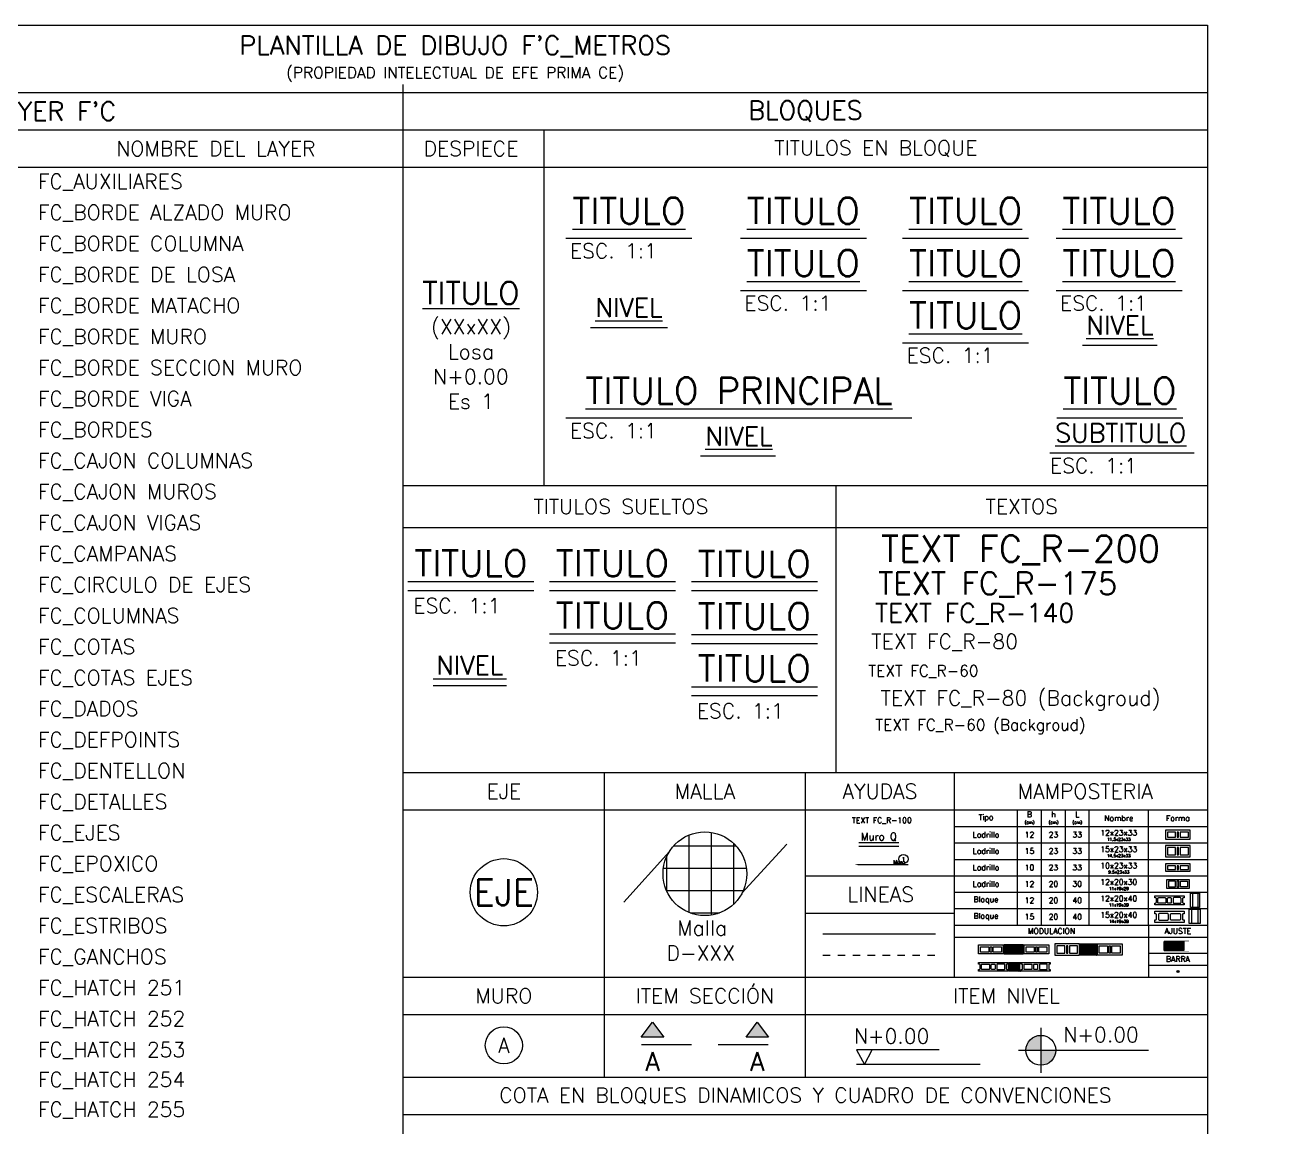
# Model space of a CAD drawing. Header units: millimetres. Extents: x -40 to 125, y -10 to 43.
# Drawn here: x 4.32 to 21.24, y 28.04 to 42.78 of the extents above; entities that cross this region are included whole.
import ezdxf
from ezdxf import colors
from ezdxf.entities.mleader import LeaderData, LeaderLine
from ezdxf.enums import TextEntityAlignment as Align
from ezdxf.math import Vec2, Vec3

# ---------------------------------------------------------------- set-up
doc = ezdxf.new("R2010")
doc.units = ezdxf.units.MM
doc.header["$LTSCALE"] = 0.01
doc.linetypes.add('DOT', pattern=[6.35, 0, -6.35])
for name, color, linetype in [('FC_BORDES', 4, 'Continuous'), ('FC_CIRCULO DE EJES', 3, 'Continuous'), ('FC_COTAS', 1, 'Continuous'), ('FC_COTAS @ 25', 1, 'Continuous'), ('FC_COTAS @ 50', 1, 'Continuous'), ('FC_HATCH 253', 253, 'Continuous'), ('FC_LINEA CORTE', 1, 'Continuous'), ('FC_MODULACION', 6, 'Continuous'), ('FC_NUMERO', 11, 'Continuous'), ('FC_R-100 @ 50', 12, 'Continuous'), ('FC_R-140', 2, 'Continuous'), ('FC_R-140 @ 100', 2, 'Continuous'), ('FC_R-175', 5, 'Continuous'), ('FC_R-175 @ 100', 5, 'Continuous'), ('FC_R-200', 5, 'Continuous'), ('FC_R-200 @ 100', 5, 'Continuous'), ('FC_R-60 @ 100', 11, 'Continuous'), ('FC_R-80', 11, 'Continuous'), ('FC_R-80 @ 100', 11, 'Continuous'), ('FC_REFUERZO', 5, 'Continuous'), ('FC_REFUERZO 2', 1, 'Continuous')]:
    doc.layers.add(name, color=color, linetype=linetype)
doc.styles.add('FC_TEXT', font='romans.shx', dxfattribs={"height": 0.002})
doc.styles.add('FC_TEXT1', font='romans.shx')
doc.linetypes.add('ZIGZAG', pattern='A,0.00254,-5.08,[131,ltypeshp.shx,S=5.08,R=0,X=-5.08,Y=0],-10.16,[131,ltypeshp.shx,S=5.08,R=180,X=5.08,Y=0],-5.08', length=20.32254)

# ---------------------------------------------------------------- blocks, each defined once
blk = doc.blocks.new('*U254')
at = {"layer": 'FC_R-200', "color": 4, "ltscale": 1.5}
blk.add_lwpolyline([(-0.00843, 0), (0.00843, 0)], dxfattribs=at)
at = {"layer": 'FC_R-200', "ltscale": 1.5, "style": 'FC_TEXT1'}
blk.add_attdef('%%UTÍTULO', text='', height=0.0035, dxfattribs=at).set_placement((0, 0.00366), align=Align.MIDDLE_CENTER)
at = {"layer": 'FC_R-80', "ltscale": 1.5, "style": 'FC_TEXT1'}
blk.add_attdef('ESCALA', text='', height=0.002, dxfattribs=at).set_placement((-0.0079, -0.0017), align=Align.MIDDLE_LEFT)
blk = doc.blocks.new('*U255')
at = {"layer": 'FC_R-140', "color": 4, "ltscale": 1.5}
blk.add_lwpolyline([(-0.00515, -0.00507), (0.00489, -0.00507)], dxfattribs=at)
at = {"layer": 'FC_R-200', "color": 4, "ltscale": 1.5}
blk.add_lwpolyline([(-0.02315, 0), (0.02315, 0)], dxfattribs=at)
at = {"layer": 'FC_R-140', "ltscale": 1.5, "style": 'FC_TEXT1'}
blk.add_attdef('%%UNIVEL', text='', height=0.0025, dxfattribs=at).set_placement((0, -0.00242), align=Align.MIDDLE_CENTER)
at = {"layer": 'FC_R-200', "ltscale": 1.5, "style": 'FC_TEXT1'}
blk.add_attdef('%%UTÍTULO', text='', height=0.0035, dxfattribs=at).set_placement((0, 0.00366), align=Align.MIDDLE_CENTER)
at = {"layer": 'FC_R-80', "ltscale": 1.5, "style": 'FC_TEXT1'}
blk.add_attdef('ESCALA', text='', height=0.002, dxfattribs=at).set_placement((-0.02262, -0.0017), align=Align.MIDDLE_LEFT)
blk = doc.blocks.new('*U256')
at = {"layer": 'FC_R-200', "color": 4, "ltscale": 1.5}
for points in [[(-0.00843, 0), (0.00843, 0)], [(-0.00843, -0.007), (0.00843, -0.007)]]:
    blk.add_lwpolyline(points, dxfattribs=at)
at = {"layer": 'FC_R-200', "ltscale": 1.5, "style": 'FC_TEXT1'}
for tag, p in [('%%UTÍTULO', (0, 0.00366)), ('%%UTÍTULO1', (0, -0.00334))]:
    blk.add_attdef(tag, text='', height=0.0035, dxfattribs=at).set_placement(p, align=Align.MIDDLE_CENTER)
at = {"layer": 'FC_R-80', "ltscale": 1.5, "style": 'FC_TEXT1'}
blk.add_attdef('ESCALA', text='', height=0.002, dxfattribs=at).set_placement((-0.0079, -0.0087), align=Align.MIDDLE_LEFT)
blk = doc.blocks.new('FC_B_Eje')
at = {"layer": 'FC_CIRCULO DE EJES', "ltscale": 1.5}
blk.add_circle((0, 0), 0.0045, dxfattribs=at)
at = {"ltscale": 1.5, "style": 'FC_TEXT1'}
blk.add_attdef('EJE', text='', height=0.0035, dxfattribs=at).set_placement((0, 0), align=Align.MIDDLE_CENTER)
blk = doc.blocks.new('*U134')
h = blk.add_hatch(color=256)
h.dxf.hatch_style = 1
h.paths.add_polyline_path([(0.003, 0.001), (0, 0.001), (0.0015, 0.003)])
h.paths.add_polyline_path([(0.01702, 0.001), (0.01402, 0.001), (0.01552, 0.003)])
for points in [[(0.003, 0.001), (0, 0.001), (0.0015, 0.003)], [(0.01702, 0.001), (0.01402, 0.001), (0.01552, 0.003)]]:
    blk.add_lwpolyline(points, close=True)
at = {"const_width": 0.00015}
for points in [[(0, 0), (0.00674, 0)], [(0.01702, 0), (0.01027, 0)]]:
    blk.add_lwpolyline(points, dxfattribs=at)
at = {"layer": 'FC_R-140', "style": 'FC_TEXT1'}
for tag, p in [('X', (0.0015, -0.00225)), ("X'", (0.01552, -0.00225))]:
    blk.add_attdef(tag, text='', height=0.0025, dxfattribs=at).set_placement(p, align=Align.MIDDLE_CENTER)
blk = doc.blocks.new('*U133')
at = {"layer": 'FC_HATCH 253'}
h = blk.add_hatch(color=256, dxfattribs=at)
h.paths.add_polyline_path([(-0.002, 0), (0, 0), (0, 0.002, 0.414214)])
h.paths.add_polyline_path([(0.002, 0), (0, 0), (0, -0.002, 0.414214)])
blk.add_line((0, 0.003), (0, -0.003))
at = {"const_width": 0.00015}
blk.add_lwpolyline([(-0.003, 0), (0.01442, 0)], dxfattribs=at)
blk.add_circle((0, 0), 0.002)
at = {"layer": 'FC_R-80', "style": 'FC_TEXT1'}
blk.add_attdef('NIVEL', (0.003, 0.00109), '', height=0.002, dxfattribs=at)
blk = doc.blocks.new('*U135')
at = {"layer": 'FC_R-140', "color": 4, "ltscale": 1.5}
blk.add_lwpolyline([(-0.0049, -0.01433), (0.00511, -0.01433)], dxfattribs=at)
at = {"layer": 'FC_R-200', "color": 4, "ltscale": 1.5}
for points in [[(-0.00843, 0), (0.00843, 0)], [(-0.00843, -0.007), (0.00843, -0.007)]]:
    blk.add_lwpolyline(points, dxfattribs=at)
at = {"layer": 'FC_R-140', "ltscale": 1.5, "style": 'FC_TEXT1'}
blk.add_attdef('%%UNIVEL', text='', height=0.0025, dxfattribs=at).set_placement((0.00011, -0.01167), align=Align.MIDDLE_CENTER)
at = {"layer": 'FC_R-200', "ltscale": 1.5, "style": 'FC_TEXT1'}
for tag, p in [('%%UTÍTULO', (0, 0.00366)), ('%%UTÍTULO1', (0, -0.00334))]:
    blk.add_attdef(tag, text='', height=0.0035, dxfattribs=at).set_placement(p, align=Align.MIDDLE_CENTER)
at = {"layer": 'FC_R-80', "ltscale": 1.5, "style": 'FC_TEXT1'}
blk.add_attdef('ESCALA', text='', height=0.002, dxfattribs=at).set_placement((-0.0079, -0.0087), align=Align.MIDDLE_LEFT)
blk = doc.blocks.new('*U257')
at = {"layer": 'FC_R-200', "color": 4, "ltscale": 1.5}
for points in [[(-0.00843, 0), (0.00843, 0)], [(-0.00843, -0.007), (0.00843, -0.007)], [(-0.00843, -0.014), (0.00843, -0.014)]]:
    blk.add_lwpolyline(points, dxfattribs=at)
at = {"layer": 'FC_R-200', "ltscale": 1.5, "style": 'FC_TEXT1'}
for tag, p in [('TÍTULO', (0, 0.00366)), ('TÍTULO1', (0, -0.00334)), ('TÍTULO2', (0, -0.01034))]:
    blk.add_attdef(tag, text='', height=0.0035, dxfattribs=at).set_placement(p, align=Align.MIDDLE_CENTER)
at = {"layer": 'FC_R-80', "ltscale": 1.5, "style": 'FC_TEXT1'}
blk.add_attdef('ESCALA', text='', height=0.002, dxfattribs=at).set_placement((-0.0079, -0.0157), align=Align.MIDDLE_LEFT)
blk = doc.blocks.new('*U132')
at = {"ltscale": 0.9, "const_width": 0.0002}
blk.add_lwpolyline([(-0.00545, 0.002), (-0.01651, 0.002)], dxfattribs=at)
at = {"ltscale": 0.9}
blk.add_lwpolyline([(-0.01547, 0), (-0.01443, 0.002), (-0.01651, 0.002)], close=True, dxfattribs=at)
blk.add_lwpolyline([(0, 0), (-0.01651, 0)], dxfattribs=at)
at = {"layer": 'FC_R-80', "lineweight": 25, "style": 'FC_TEXT1'}
blk.add_attdef('N+00.00_001', (-0.01689, 0.00282), '', height=0.002, dxfattribs=at)
blk = doc.blocks.new('*U131')
at = {"layer": 'FC_NUMERO', "color": 0}
blk.add_circle((0, 0), 0.00248, dxfattribs=at)
at = {"layer": 'FC_NUMERO', "color": 0, "style": 'FC_TEXT1'}
blk.add_attdef('N-NUM', text='', height=0.002, dxfattribs=at).set_placement((0, 0), align=Align.MIDDLE_CENTER)
blk = doc.blocks.new('*U139')
at = {"layer": 'FC_R-140', "color": 4, "ltscale": 1.5}
blk.add_lwpolyline([(-0.00934, -0.00466), (0.00994, -0.00466)], dxfattribs=at)
at = {"layer": 'FC_R-200', "color": 4, "ltscale": 1.5}
blk.add_lwpolyline([(-0.00842, 0), (0.00842, 0)], dxfattribs=at)
at = {"layer": 'FC_R-140', "ltscale": 1.5, "style": 'FC_TEXT1'}
blk.add_attdef('%%UNIVEL', text='', height=0.0025, dxfattribs=at).set_placement((0.00013, -0.002), align=Align.MIDDLE_CENTER)
at = {"layer": 'FC_R-200', "ltscale": 1.5, "style": 'FC_TEXT1'}
blk.add_attdef('%%UTÍTULO', text='', height=0.0035, dxfattribs=at).set_placement((0.00001, 0.00366), align=Align.MIDDLE_CENTER)
at = {"layer": 'FC_R-80', "ltscale": 1.5, "style": 'FC_TEXT'}
blk.add_attdef('ESCALA', text='', height=0.002, dxfattribs=at).set_placement((-0.00934, -0.00538), align=Align.TOP_LEFT)
blk = doc.blocks.new('*U258')
at = {"layer": 'FC_R-140', "color": 4, "ltscale": 1.5}
blk.add_lwpolyline([(-0.00514, 0), (0.00514, 0)], dxfattribs=at)
at = {"layer": 'FC_R-140', "ltscale": 1.5, "style": 'FC_TEXT1'}
blk.add_attdef('%%UTÍTULO', text='', height=0.0025, dxfattribs=at).set_placement((0, 0.00266), align=Align.MIDDLE_CENTER)
at = {"layer": 'FC_R-80', "ltscale": 1.5, "style": 'FC_TEXT1'}
blk.add_attdef('ESCALA', text='', height=0.002, dxfattribs=at).set_placement((-0.00514, -0.0017), align=Align.MIDDLE_LEFT)
blk = doc.blocks.new('*U141')
at = {"layer": 'FC_R-140', "ltscale": 0.6}
blk.add_lwpolyline([(-0.0049, -0.00056), (0.0049, -0.00056)], dxfattribs=at)
at = {"layer": 'FC_R-140', "color": 4, "ltscale": 1.5}
blk.add_lwpolyline([(-0.0049, -0.00147), (0.0049, -0.00147)], dxfattribs=at)
blk = doc.blocks.new('*U152')
at = {"layer": 'FC_R-200'}
blk.add_lwpolyline([(-0.00843, -0.0007), (0.00843, -0.0007)], dxfattribs=at)
at = {"layer": 'FC_R-200', "color": 4, "ltscale": 1.5}
blk.add_lwpolyline([(-0.00843, -0.0019), (0.00843, -0.0019)], dxfattribs=at)
blk = doc.blocks.new('*U157')
at = {"layer": 'FC_REFUERZO', "ltscale": 0.9}
h = blk.add_hatch(dxfattribs=at)
h.set_pattern_fill('_USER', color=256, scale=0.003, double=1, pattern_type=0)
h.set_pattern_definition([(0, (0, 0), (0, 0.003), []), (90, (0, 0), (-0.003, 2e-19), [])])
edge = h.paths.add_edge_path()
edge.add_arc((0, 0), 0.0056, 0, 360)
at = {"layer": 'FC_BORDES'}
blk.add_circle((0, 0), 0.0056, dxfattribs=at)
at = {"layer": 'FC_LINEA CORTE'}
for points in [[(0.00496, -0.0026), (0.01096, 0.00398)], [(-0.00474, 0.00298), (-0.01085, -0.00379)]]:
    blk.add_lwpolyline(points, dxfattribs=at)
at = {"layer": 'FC_R-80', "ltscale": 0.9, "style": 'FC_TEXT1'}
for tag, p in [('Malla_001', (-0.00371, -0.00827)), ('Malla_002', (-0.00514, -0.0116))]:
    blk.add_attdef(tag, p, '', height=0.002, dxfattribs=at)
blk = doc.blocks.new('FC_B_Ladrillo12x20x30')
at = {"layer": 'FC_MODULACION', "ltscale": 0.9}
for points in [[(0.3, 0.12), (0, 0.12), (0, 0), (0.3, 0)], [(0.117, 0.022), (0.022, 0.022), (0.022, 0.098), (0.117, 0.098)], [(0.136, 0.022), (0.136, 0.098), (0.164, 0.098), (0.164, 0.022)], [(0.183, 0.022), (0.278, 0.022), (0.278, 0.098), (0.183, 0.098)]]:
    blk.add_lwpolyline(points, close=True, dxfattribs=at)
blk = doc.blocks.new('FC_B_Ladrillo 10x23x33')
at = {"color": 0, "ltscale": 0.9}
for points in [[(0, -0.1), (0.33, -0.1), (0.33, 0), (0, 0)], [(0.135, -0.025), (0.025, -0.025), (0.025, -0.075), (0.135, -0.075)], [(0.175, -0.075), (0.175, -0.025), (0.155, -0.025), (0.155, -0.075)], [(0.195, -0.075), (0.305, -0.075), (0.305, -0.025), (0.195, -0.025)]]:
    blk.add_lwpolyline(points, close=True, dxfattribs=at)
blk = doc.blocks.new('FC_B_Ladrillo 15x23x33')
at = {"ltscale": 0.6}
for points in [[(0.33, 0), (0, 0), (0, -0.15), (0.33, -0.15)], [(0.135, -0.025), (0.025, -0.025), (0.025, -0.125), (0.135, -0.125)], [(0.175, -0.025), (0.155, -0.025), (0.155, -0.125), (0.175, -0.125)], [(0.305, -0.025), (0.195, -0.025), (0.195, -0.125), (0.305, -0.125)]]:
    blk.add_lwpolyline(points, close=True, dxfattribs=at)
blk = doc.blocks.new('FC_B_Bloque concreto 12x20x40')
at = {"ltscale": 0.6}
for points in [[(0, 0), (0.39, 0), (0.39, -0.025), (0.38, -0.025, 0.4142136), (0.37, -0.035), (0.37, -0.085, 0.4142136), (0.38, -0.095), (0.39, -0.095), (0.39, -0.12), (0, -0.12), (0, -0.095), (0.01, -0.095, 0.4142136), (0.02, -0.085), (0.02, -0.035, 0.4142136), (0.01, -0.025), (0, -0.025)], [(0.05, -0.0225), (0.135, -0.0225, -0.4142136), (0.145, -0.0325), (0.145, -0.0875, -0.4142136), (0.135, -0.0975), (0.05, -0.0975, -0.4142136), (0.04, -0.0875), (0.04, -0.0325, -0.4142136)], [(0.18, -0.0225), (0.21, -0.0225, -0.4142136), (0.22, -0.0325), (0.22, -0.0875, -0.4142136), (0.21, -0.0975), (0.18, -0.0975, -0.4142136), (0.17, -0.0875), (0.17, -0.0325, -0.4142136)], [(0.34, -0.0225), (0.255, -0.0225, 0.4142136), (0.245, -0.0325), (0.245, -0.0875, 0.4142136), (0.255, -0.0975), (0.34, -0.0975, 0.4142136), (0.35, -0.0875), (0.35, -0.0325, 0.4142136)]]:
    blk.add_lwpolyline(points, format="xyb", close=True, dxfattribs=at)
blk = doc.blocks.new('FC_B_Bloque concreto 15x20x40')
at = {"ltscale": 0.6}
for points in [[(0, 0), (0.39, 0), (0.39, -0.033), (0.38, -0.033, 0.414214), (0.37, -0.043), (0.37, -0.107, 0.414214), (0.38, -0.117), (0.39, -0.117), (0.39, -0.15), (0, -0.15), (0, -0.117), (0.01, -0.117, 0.414214), (0.02, -0.107), (0.02, -0.043, 0.414214), (0.01, -0.033), (0, -0.033)], [(0.063, -0.119), (0.166, -0.119, 0.414214), (0.181, -0.104), (0.181, -0.046, 0.414214), (0.166, -0.031), (0.063, -0.031, 0.414214), (0.048, -0.046), (0.048, -0.104, 0.414214)], [(0.327, -0.119), (0.224, -0.119, -0.414214), (0.209, -0.104), (0.209, -0.046, -0.414214), (0.224, -0.031), (0.327, -0.031, -0.414214), (0.342, -0.046), (0.342, -0.104, -0.414214)]]:
    blk.add_lwpolyline(points, format="xyb", close=True, dxfattribs=at)
blk = doc.blocks.new('FC_B_Bloque concreto 12x20x40 alzado')
at = {"ltscale": 0.6}
blk.add_lwpolyline([(0, 0.2), (0.12, 0.2), (0.12, 0.01), (0, 0.01)], close=True, dxfattribs=at)
for points in [[(0.025, 0.2), (0.025, 0.01)], [(0.095, 0.2), (0.095, 0.01)]]:
    blk.add_lwpolyline(points, dxfattribs=at)
blk = doc.blocks.new('FC_B_Bloque concreto 15x20x40 alzado')
at = {"ltscale": 0.6}
blk.add_lwpolyline([(0, 0.2), (0.15, 0.2), (0.15, 0.01), (0, 0.01)], close=True, dxfattribs=at)
for points in [[(0.033, 0.2), (0.033, 0.01)], [(0.117, 0.2), (0.117, 0.01)]]:
    blk.add_lwpolyline(points, dxfattribs=at)
blk = doc.blocks.new('FC_B_Ladrillo 12x23x33')
at = {"color": 0, "ltscale": 0.9}
for points in [[(0, -0.12), (0.33, -0.12), (0.33, 0), (0, 0)], [(0.135, -0.025), (0.025, -0.025), (0.025, -0.095), (0.135, -0.095)], [(0.175, -0.095), (0.175, -0.025), (0.155, -0.025), (0.155, -0.095)], [(0.195, -0.095), (0.305, -0.095), (0.305, -0.025), (0.195, -0.025)]]:
    blk.add_lwpolyline(points, close=True, dxfattribs=at)
blk = doc.blocks.new('*U167')
at = {"layer": 'FC_MODULACION', "color": 0}
for p in [(-0.355, 0.06), (-0.015, 0.06)]:
    blk.add_blockref('FC_B_Ladrillo 12x23x33', p, dxfattribs=at)
at = {"color": 0, "ltscale": 0.9}
blk.add_wipeout([(0.245, 0.06), (0.585, 0.06), (0.585, -0.06), (0.245, -0.06)], dxfattribs=at)
at = {"layer": 'FC_HATCH 253', "ltscale": 0.9, "transparency": 33554687}
h = blk.add_hatch(dxfattribs=at)
h.set_pattern_fill('ANSI31', color=256, scale=0.003)
h.set_pattern_definition([(45, (0.2548925, 0), (-0.0067352, 0.0067352), [])])
h.paths.add_polyline_path([(-0.015, 0.06), (0.245, 0.06), (0.245, -0.06), (-0.015, -0.06)])
at = {"layer": 'FC_MODULACION', "color": 0}
blk.add_lwpolyline([(-0.015, 0.06), (0.245, 0.06), (0.245, -0.06), (-0.015, -0.06)], close=True, dxfattribs=at)
blk.add_blockref('FC_B_Ladrillo 12x23x33', (0.255, 0.06), dxfattribs=at)
blk = doc.blocks.new('*U169')
at = {"color": 0}
blk.add_blockref('FC_B_Ladrillo 15x23x33', (-0.385, 0.075), dxfattribs=at)
at = {"color": 0, "xscale": -1}
blk.add_blockref('FC_B_Ladrillo 15x23x33', (0.285, 0.075), dxfattribs=at)
at = {"color": 0, "ltscale": 0.9}
blk.add_wipeout([(0.175, 0.076), (0.425, 0.076), (0.425, -0.075), (0.175, -0.075)], dxfattribs=at)
at = {"layer": 'FC_HATCH 253', "ltscale": 0.9, "transparency": 33554687}
h = blk.add_hatch(dxfattribs=at)
h.set_pattern_fill('ANSI31', color=256, scale=0.003)
h.set_pattern_definition([(45, (0.130082, 0), (-0.0067352, 0.0067352), [])])
h.paths.add_polyline_path([(-0.045, 0.075), (0.175, 0.075), (0.175, -0.075), (-0.045, -0.075)])
at = {"color": 0, "ltscale": 0.9, "transparency": 33554687}
blk.add_lwpolyline([(-0.045, 0.075), (0.175, 0.075), (0.175, -0.075), (-0.045, -0.075)], close=True, dxfattribs=at)
at = {"color": 0, "xscale": -1}
blk.add_blockref('FC_B_Ladrillo 15x23x33', (0.515, 0.075), dxfattribs=at)
blk = doc.blocks.new('*U175')
at = {"layer": 'FC_HATCH 253', "ltscale": 0.6}
h = blk.add_hatch(dxfattribs=at)
h.set_pattern_fill('ANSI31', color=256, scale=0.003)
h.paths.add_polyline_path([(0, 0), (0.159, 0), (0.159, -0.12), (0, -0.12)])
at = {"color": 0, "ltscale": 0.6}
blk.add_lwpolyline([(0, 0), (0.159, 0), (0.159, -0.12), (0, -0.12)], close=True, dxfattribs=at)
at = {"ltscale": 0.6}
blk.add_lwpolyline([(0.159, 0), (0.39, 0), (0.39, -0.12), (0.159, -0.12)], close=True, dxfattribs=at)
at = {"color": 0}
for p in [(-0.4, 0), (0, 0)]:
    blk.add_blockref('FC_B_Bloque concreto 12x20x40', p, dxfattribs=at)
at = {"ltscale": 0.6}
blk.add_wipeout([(0.159, 0), (0.395, 0), (0.395, -0.12), (0.159, -0.12)], dxfattribs=at)
at = {"color": 0}
blk.add_blockref('FC_B_Bloque concreto 12x20x40', (0.169, 0), dxfattribs=at)
blk = doc.blocks.new('*U174')
at = {"layer": 'FC_HATCH 253', "ltscale": 0.6}
h = blk.add_hatch(dxfattribs=at)
h.set_pattern_fill('ANSI31', color=256, scale=0.003)
h.set_pattern_definition([(45, (0.097686, 0), (-0.0067352, 0.0067352), [])])
h.paths.add_polyline_path([(0, 0), (0.263, 0), (0.263, -0.12), (0, -0.12)])
at = {"color": 0, "ltscale": 0.6}
blk.add_blockref('FC_B_Ladrillo 12x23x33', (0, 0), dxfattribs=at)
blk.add_wipeout([(0.335, 0.005), (0.263, 0.005), (0.263, -0.125), (0.335, -0.125)], dxfattribs=at)
blk.add_lwpolyline([(0, 0), (0.263, 0), (0.263, -0.12), (0, -0.12)], close=True, dxfattribs=at)
blk = doc.blocks.new('FC_B_Barra muros mamposteria')
h = blk.add_hatch(color=0)
h.dxf.hatch_style = 1
edge = h.paths.add_edge_path()
edge.add_arc((0, 0), 0.015, 0, 360, ccw=False)
at = {"color": 0}
blk.add_circle((0, 0), 0.015, dxfattribs=at)
blk = doc.blocks.new('*U262')
at = {"layer": 'FC_BORDES', "ltscale": 0.9}
blk.add_lwpolyline([(-0.00534, -0.00091), (0.00534, -0.00091)], dxfattribs=at)
at = {"layer": 'FC_R-80', "ltscale": 0.9}
blk.add_lwpolyline([(-0.00534, 0), (0.00534, 0)], dxfattribs=at)
at = {"layer": 'FC_R-80', "ltscale": 0.6, "style": 'FC_TEXT1'}
blk.add_attdef('MURO', text='', height=0.002, dxfattribs=at).set_placement((0, 0), align=Align.BOTTOM_CENTER)

msp = doc.modelspace()

# ---------------------------------------------------------------- linework, layer by layer
at = {"layer": 'FC_BORDES', "ltscale": 1.5}
msp.add_lwpolyline([(0, 42.782), (20.137, 42.782), (20.137, 0), (0, 0)], close=True, dxfattribs=at)
for points in [[(9.375, 0.107), (9.375, 41.989)], [(0, 41.882), (20.137, 41.882)], [(0, 41.382), (20.137, 41.382)], [(11.26, 36.624), (11.26, 41.382)], [(0, 40.882), (20.137, 40.882)], [(9.375, 36.624), (20.137, 36.624)], [(15.164, 36.624), (15.164, 32.779)], [(9.375, 36.058), (20.137, 36.058)], [(9.375, 32.779), (20.137, 32.779)], [(12.066, 30.287), (12.066, 32.779)], [(14.756, 30.287), (14.756, 32.779)], [(16.75, 30.041), (16.75, 32.779)], [(9.375, 32.279), (20.137, 32.279)], [(17.595, 30.738), (17.595, 32.279)], [(17.915, 30.738), (17.915, 32.279)], [(18.236, 30.738), (18.236, 32.279)], [(18.554, 30.738), (18.554, 32.279)], [(19.346, 30.738), (19.346, 32.279)], [(16.75, 32.058), (20.137, 32.058)], [(16.75, 31.838), (20.137, 31.838)], [(16.75, 31.618), (20.137, 31.618)], [(14.756, 31.398), (16.75, 31.398)], [(16.75, 31.398), (20.137, 31.398)], [(16.75, 31.178), (20.137, 31.178)], [(14.756, 30.898), (16.75, 30.898)], [(16.75, 30.958), (20.137, 30.958)], [(16.75, 30.738), (20.137, 30.738)], [(19.346, 30.738), (19.346, 30.041)], [(16.75, 30.578), (20.137, 30.578)], [(12.066, 28.702), (12.066, 30.287)], [(14.756, 28.702), (14.756, 30.287)], [(19.346, 30.203), (20.137, 30.203)], [(9.375, 30.041), (20.137, 30.041)], [(9.375, 29.541), (20.137, 29.541)], [(9.375, 28.702), (20.137, 28.702)], [(9.375, 28.202), (20.137, 28.202)]]:
    msp.add_lwpolyline(points, dxfattribs=at)
at = {"layer": 'FC_BORDES', "linetype": 'ZIGZAG', "ltscale": 0.01}
msp.add_lwpolyline([(14.989, 30.622), (16.497, 30.622)], dxfattribs=at)
at = {"layer": 'FC_BORDES', "linetype": 'DOT', "ltscale": 0.01}
msp.add_lwpolyline([(14.989, 30.337), (16.497, 30.337)], dxfattribs=at)

# ---------------------------------------------------------------- block references
at = {"ltscale": 0.6, "xscale": 100, "yscale": 100, "zscale": 100}
msp.add_blockref('*U141', (10.265, 34.09), dxfattribs=at)
msp.add_blockref('*U157', (13.411, 31.425), dxfattribs=at).add_auto_attribs({'Malla_001': 'Malla', 'Malla_002': 'D-XXX'})
at = {"layer": 'FC_COTAS', "xscale": 100, "yscale": 100, "zscale": 100}
for name, p, values in [('*U134', (12.56, 29.138), {"X'": 'A', 'X': 'A'}), ('*U132', (17.093, 28.87), {'N+00.00_001': 'N+0.00'}), ('*U133', (17.907, 29.062), {'NIVEL': 'N+0.00'})]:
    msp.add_blockref(name, p, dxfattribs=at).add_auto_attribs(values)
at = {"layer": 'FC_MODULACION', "ltscale": 0.6}
for name, p in [('FC_B_Ladrillo 12x23x33', (19.576, 32.008)), ('FC_B_Ladrillo 15x23x33', (19.576, 31.803)), ('FC_B_Ladrillo 10x23x33', (19.576, 31.558))]:
    msp.add_blockref(name, p, dxfattribs=at)
at = {"layer": 'FC_MODULACION', "xscale": -1, "rotation": 180}
msp.add_blockref('FC_B_Ladrillo12x20x30', (19.591, 31.348), dxfattribs=at)
at = {"layer": 'FC_MODULACION'}
for name, p in [('FC_B_Bloque concreto 12x20x40 alzado', (19.911, 30.964)), ('FC_B_Bloque concreto 12x20x40', (19.433, 31.128)), ('FC_B_Bloque concreto 15x20x40', (19.433, 30.923)), ('FC_B_Bloque concreto 15x20x40 alzado', (19.891, 30.749))]:
    msp.add_blockref(name, p, dxfattribs=at)
at = {"layer": 'FC_NUMERO'}
for p, xscale, yscale, zscale, values in [((16.068, 31.622), 25, 25, 25, {'N-NUM': '1'}), ((10.721, 29.128), 100, 100, 100, {'N-NUM': 'A'})]:
    msp.add_blockref('*U131', p, dxfattribs=dict(at, xscale=xscale, yscale=yscale, zscale=zscale)).add_auto_attribs(values)
at = {"layer": 'FC_R-140', "xscale": 100, "yscale": 100, "zscale": 100}
msp.add_blockref('*U258', (12.395, 38.737), dxfattribs=at).add_auto_attribs({'%%UTÍTULO': '%%UNIVEL'})
at = {"layer": 'FC_R-175'}
ref = msp.add_blockref('FC_B_Eje', (10.721, 31.177), dxfattribs=dict(at, xscale=100, yscale=100, zscale=100))
ref.add_attrib('EJE', 'EJE', dxfattribs={"layer": '0', "color": 0, "ltscale": 1.5, "height": 0.35, "style": 'FC_TEXT1'}).set_placement((10.721, 31.177), align=Align.MIDDLE_CENTER)
at = {"layer": 'FC_R-200', "xscale": 100, "yscale": 100, "zscale": 100}
for name, p, values in [('*U254', (12.395, 39.933), {'%%UTÍTULO': '%%UTITULO', 'ESCALA': 'ESC. 1:1'}), ('*U256', (14.729, 39.933), {'%%UTÍTULO': '%%UTITULO', '%%UTÍTULO1': '%%UTITULO', 'ESCALA': 'ESC. 1:1'}), ('*U257', (16.9, 39.933), {'TÍTULO': '%%UTITULO', 'TÍTULO1': '%%UTITULO', 'TÍTULO2': '%%UTITULO', 'ESCALA': 'ESC. 1:1'}), ('*U135', (18.953, 39.933), {'%%UTÍTULO': '%%UTITULO', '%%UTÍTULO1': '%%UTITULO', 'ESCALA': 'ESC. 1:1', '%%UNIVEL': '%%UNIVEL'})]:
    msp.add_blockref(name, p, dxfattribs=at).add_auto_attribs(values)
at = {"layer": 'FC_R-200', "ltscale": 1.5, "xscale": 100, "yscale": 100, "zscale": 100}
for name, p, values in [('*U255', (13.867, 37.526), {'%%UTÍTULO': '%%UTITULO PRINCIPAL', 'ESCALA': 'ESC. 1:1', '%%UNIVEL': '%%UNIVEL'}), ('*U139', (18.963, 37.526), {'%%UTÍTULO': '%%UTITULO', '%%UNIVEL': '%%USUBTITULO', 'ESCALA': 'ESC. 1:1'})]:
    msp.add_blockref(name, p, dxfattribs=at).add_auto_attribs(values)
at = {"layer": 'FC_R-200', "xscale": 100, "yscale": 100, "zscale": 100}
for p in [(10.28, 35.407), (12.174, 35.407), (14.073, 35.407), (12.174, 34.707), (14.073, 34.699), (14.073, 33.999)]:
    msp.add_blockref('*U152', p, dxfattribs=at)
at = {"layer": 'FC_R-80', "ltscale": 0.6, "xscale": 50, "yscale": 50, "zscale": 50}
msp.add_blockref('*U262', (15.739, 31.842), dxfattribs=at).add_auto_attribs({'MURO': 'Muro Q'})
at = {"layer": 'FC_REFUERZO 2', "color": 11}
msp.add_blockref('FC_B_Barra muros mamposteria', (19.741, 30.117), dxfattribs=at)

# ---------------------------------------------------------------- texts
at = {"layer": 'FC_R-100 @ 50', "style": 'FC_TEXT'}
msp.add_text('TEXT FC_R-100 ', height=0.075, dxfattribs=at).set_placement((15.805, 32.141), align=Align.MIDDLE_CENTER)
at = {"layer": 'FC_R-140', "char_height": 0.25, "attachment_point": 5, "style": 'FC_TEXT1'}
for s, insert, width in [("PLANTILLA DE DIBUJO F'C_METROS\\P{\\H0.6x;(PROPIEDAD INTELECTUAL DE EFE PRIMA CE)}", (10.069, 42.332), 6.65726), ('BLOQUES', (14.756, 41.632), 1.66917)]:
    msp.add_mtext(s, dxfattribs=dict(at, insert=insert, width=width))
at = {"layer": 'FC_R-140', "insert": (4.688, 41.632), "char_height": 0.25, "attachment_point": 5, "style": 'FC_TEXT1'}
msp.add_mtext("LAYER F'C", dxfattribs=at)
at = {"layer": 'FC_R-140 @ 100', "insert": (17.022, 34.906), "char_height": 0.25, "attachment_point": 5, "style": 'FC_TEXT'}
msp.add_mtext('TEXT FC_R-140', dxfattribs=at)
at = {"layer": 'FC_R-140 @ 100', "ltscale": 0.6, "insert": (10.265, 34.09), "char_height": 0.25, "attachment_point": 8, "style": 'FC_TEXT'}
msp.add_mtext('NIVEL', dxfattribs=at)
at = {"layer": 'FC_R-175 @ 100', "insert": (10.28, 39.2), "char_height": 0.3, "width": 1.403, "attachment_point": 5, "style": 'FC_TEXT'}
msp.add_mtext('{\\LTITULO}', dxfattribs=at)
at = {"layer": 'FC_R-175 @ 100', "insert": (17.329, 35.298), "char_height": 0.3, "attachment_point": 5, "style": 'FC_TEXT'}
msp.add_mtext('TEXT FC_R-175', dxfattribs=at)
at = {"layer": 'FC_R-200 @ 100', "char_height": 0.35, "style": 'FC_TEXT'}
for s, insert, attachment_point in [('TEXT FC_R-200', (17.636, 35.76), 5), ('TITULO', (10.28, 35.407), 8), ('TITULO', (12.174, 35.407), 8), ('TITULO', (14.073, 35.399), 8), ('TITULO', (12.174, 34.707), 8), ('TITULO', (14.073, 34.699), 8), ('TITULO', (14.073, 33.999), 8)]:
    msp.add_mtext(s, dxfattribs=dict(at, insert=insert, attachment_point=attachment_point))
at = {"layer": 'FC_R-60 @ 100', "insert": (16.336, 34.134), "char_height": 0.15, "attachment_point": 5, "style": 'FC_TEXT'}
msp.add_mtext('TEXT FC_R-60', dxfattribs=at)
at = {"layer": 'FC_R-80', "char_height": 0.2, "style": 'FC_TEXT1'}
for s, insert, attachment_point in [('NOMBRE DEL LAYER', (6.867, 41.132), 5), ('FC_AUXILIARES', (4.486, 40.573), 7), ('FC_BORDE ALZADO MURO', (4.486, 40.158), 7), ('FC_BORDE DE LOSA', (4.486, 39.327), 7), ('FC_BORDE MATACHO', (4.486, 38.912), 7), ('FC_BORDE MURO', (4.486, 38.497), 7), ('FC_BORDE SECCION MURO', (4.486, 38.082), 7), ('FC_BORDE VIGA', (4.486, 37.667), 7), ('FC_BORDES', (4.486, 37.252), 7), ('FC_CAJON COLUMNAS', (4.486, 36.837), 7), ('FC_CAJON MUROS', (4.486, 36.422), 7), ('TEXTOS', (17.651, 36.341), 5), ('FC_CAJON VIGAS', (4.486, 36.007), 7), ('FC_CAMPANAS', (4.486, 35.592), 7), ('FC_CIRCULO DE EJES', (4.486, 35.177), 7), ('FC_COLUMNAS', (4.486, 34.762), 7), ('FC_COTAS', (4.486, 34.347), 7), ('FC_COTAS EJES', (4.486, 33.932), 7), ('FC_DADOS', (4.486, 33.517), 7), ('FC_DEFPOINTS', (4.486, 33.102), 7), ('FC_DENTELLON', (4.486, 32.687), 7), ('FC_DETALLES', (4.486, 32.272), 7), ('EJE', (10.721, 32.529), 5), ('FC_EJES', (4.486, 31.857), 7), ('FC_EPOXICO', (4.486, 31.442), 7), ('FC_ESCALERAS', (4.486, 31.027), 7), ('FC_ESTRIBOS', (4.486, 30.612), 7), ('FC_GANCHOS', (4.486, 30.197), 7), ('FC_HATCH 251', (4.486, 29.782), 7), ('ITEM SECCIÓN', (13.411, 29.791), 5), ('ITEM NIVEL', (17.447, 29.791), 5), ('FC_HATCH 252', (4.486, 29.367), 7), ('FC_HATCH 254', (4.486, 28.552), 7), ('FC_HATCH 255', (4.486, 28.152), 7)]:
    msp.add_mtext(s, dxfattribs=dict(at, insert=insert, attachment_point=attachment_point))
at = {"layer": 'FC_R-80', "style": 'FC_TEXT1'}
for s, insert, char_height, width, attachment_point in [('DESPIECE', (10.28, 41.132), 0.2, 1.39248, 5), ('TITULOS EN BLOQUE', (15.699, 41.132), 0.2, 3.09724, 5), ('FC_BORDE COLUMNA', (4.486, 39.742), 0.2, 3.17343, 7), ('TITULOS SUELTOS', (12.287, 36.341), 0.2, 2.62105, 5), ('MALLA', (13.411, 32.529), 0.2, 0.88771, 5), ('AYUDAS', (15.753, 32.529), 0.2, 1.08771, 5), ('MAMPOSTERIA', (18.501, 32.529), 0.2, 2.002, 5), ('Tipo', (17.173, 32.169), 0.075, 0.21146, 5), ('B\\P{\\H0.53333x;(cm)}', (17.755, 32.169), 0.075, 0.08456, 5), ('h\\P{\\H0.53333x;(cm)}', (18.076, 32.169), 0.075, 0.08456, 5), ('L\\P{\\H0.53333x;(cm)}', (18.394, 32.169), 0.075, 0.08456, 5), ('Nombre', (18.95, 32.169), 0.075, 0.42218, 5), ('Forma', (19.741, 32.169), 0.075, 0.34004, 5), ('Ladrillo', (17.173, 31.948), 0.075, 0.38646, 5), ('12', (17.755, 31.948), 0.075, 0.13289, 5), ('23', (18.076, 31.948), 0.075, 0.13289, 5), ('33', (18.394, 31.948), 0.075, 0.13289, 5), ('12x23x33', (18.95, 31.973), 0.075, 0.42218, 5), ('11.5x23x33', (18.95, 31.886), 0.04, 0.34516, 5), ('Ladrillo', (17.173, 31.728), 0.075, 0.38646, 5), ('15', (17.755, 31.728), 0.075, 0.13289, 5), ('23', (18.076, 31.728), 0.075, 0.13289, 5), ('33', (18.394, 31.728), 0.075, 0.13289, 5), ('15x23x33', (18.95, 31.753), 0.075, 0.42218, 5), ('14.5x23x33', (18.95, 31.666), 0.04, 0.34516, 5), ('Ladrillo', (17.173, 31.509), 0.075, 0.38646, 5), ('10', (17.755, 31.509), 0.075, 0.13289, 5), ('23', (18.076, 31.509), 0.075, 0.13289, 5), ('33', (18.394, 31.509), 0.075, 0.13289, 5), ('10x23x33', (18.95, 31.534), 0.075, 0.42218, 5), ('Ladrillo', (17.173, 31.289), 0.075, 0.38646, 5), ('12', (17.755, 31.289), 0.075, 0.13289, 5), ('20', (18.076, 31.289), 0.075, 0.13289, 5), ('30', (18.394, 31.289), 0.075, 0.13289, 5), ('12x20x30', (18.95, 31.314), 0.075, 0.42218, 5), ('9.5x23x33', (18.95, 31.447), 0.04, 0.34516, 5), ('LINEAS', (15.764, 31.148), 0.2, 0.9639, 5), ('11x19x29', (18.95, 31.227), 0.04, 0.34516, 5), ('Bloque', (17.173, 31.069), 0.075, 0.38646, 5), ('12', (17.755, 31.069), 0.075, 0.13289, 5), ('20', (18.076, 31.069), 0.075, 0.13289, 5), ('40', (18.394, 31.069), 0.075, 0.13289, 5), ('12x20x40', (18.95, 31.094), 0.075, 0.42218, 5), ('11x19x39', (18.95, 31.007), 0.04, 0.34516, 5), ('Bloque', (17.173, 30.849), 0.075, 0.38646, 5), ('15', (17.755, 30.849), 0.075, 0.13289, 5), ('20', (18.076, 30.849), 0.075, 0.13289, 5), ('40', (18.394, 30.849), 0.075, 0.13289, 5), ('15x20x40', (18.95, 30.874), 0.075, 0.42218, 5), ('14x19x39', (18.95, 30.787), 0.04, 0.34516, 5), ('MODULACION', (18.048, 30.658), 0.075, 0.95371, 5), ('AJUSTE', (19.741, 30.658), 0.075, 0.32575, 5), ('MURO', (10.721, 29.791), 0.2, 0.82105, 5), ('FC_HATCH 253', (4.486, 28.952), 0.2, 2.28771, 7), ('COTA EN BLOQUES DINAMICOS Y CUADRO DE CONVENCIONES', (14.756, 28.452), 0.2, 9.41152, 5)]:
    msp.add_mtext(s, dxfattribs=dict(at, insert=insert, char_height=char_height, width=width, attachment_point=attachment_point))
at = {"layer": 'FC_R-80 @ 100', "insert": (10.28, 38.247), "char_height": 0.2, "width": 1.15438, "attachment_point": 5, "style": 'FC_TEXT'}
msp.add_mtext('(XXxXX)\\PLosa\\PN+0.00\\PEs 1', dxfattribs=at)
at = {"layer": 'FC_R-80 @ 100', "char_height": 0.2, "style": 'FC_TEXT'}
for s, insert, attachment_point in [('ESC. 1:1', (9.51, 35.013), 4), ('TEXT FC_R-80', (16.62, 34.525), 5), ('ESC. 1:1', (11.403, 34.313), 4), ('ESC. 1:1', (13.303, 33.605), 4)]:
    msp.add_mtext(s, dxfattribs=dict(at, insert=insert, attachment_point=attachment_point))

# ---------------------------------------------------------------- leaders
at = {"layer": 'FC_COTAS @ 25', "ltscale": 0.9}
ml = msp.add_multileader_mtext('Standard', dxfattribs=at)
ml.set_content('\\pxi-4,l4,qr,t6;Muro^I^I', color=11, style='FC_TEXT1')
ml.set_leader_properties(color=256)
ml.build(insert=Vec2(0, 0))
ml.multileader.update_dxf_attribs({"text_left_attachment_type": 6, "text_right_attachment_type": 6, "dogleg_length": 0.008, "arrow_head_size": 0.05, "scale": 25})
ctx = ml.context
ctx.base_point, ctx.scale, ctx.char_height, ctx.arrow_head_size, ctx.landing_gap_size, ctx.plane_origin = Vec3(15.801, 31.547), 25, 0.05, 0.05, 0.025, Vec3(9.19, 29.815)
ctx.left_attachment, ctx.right_attachment, ctx.text_align_type = 6, 6, 2
notes = []
notes.append((ctx, [(0, (1, 1, 0), (15.652, 31.547), (1, 0), 0.149, [(0, [(15.414, 31.547)], 0, [])])]))
ctx.mtext.insert, ctx.mtext.width, ctx.mtext.alignment, ctx.mtext.flow_direction = Vec3(16.126, 31.607), 0.31002, 3, 5
at = {"layer": 'FC_COTAS @ 50', "ltscale": 0.9}
ml = msp.add_multileader_mtext('Standard', dxfattribs=at)
ml.set_content('\\pxi-4,l4,qr,t6;Ver detalle de macizo para viga VC-1 ^I', color=11, style='FC_TEXT1')
ml.set_leader_properties(color=256)
ml.build(insert=Vec2(0, 0))
ml.multileader.update_dxf_attribs({"text_left_attachment_type": 6, "text_right_attachment_type": 6, "dogleg_length": 0.008, "arrow_head_size": 0.1, "scale": 50})
ctx = ml.context
ctx.base_point, ctx.scale, ctx.char_height, ctx.arrow_head_size, ctx.landing_gap_size, ctx.plane_origin = Vec3(27.78, 36.042), 50, 0.1, 0.1, 0.05, Vec3(21.02, 34.31)
ctx.left_attachment, ctx.right_attachment, ctx.text_align_type = 6, 6, 2
notes.append((ctx, [(0, (1, 1, 0), (27.482, 36.042), (1, 0), 0.299, [(0, [(27.264, 36.378)], 0, [])])]))
ctx.mtext.insert, ctx.mtext.width, ctx.mtext.alignment, ctx.mtext.flow_direction = Vec3(28.907, 36.142), 1.38203, 3, 5
for ctx, leaders in notes:
    for number, flags, end, landing, length, lines in leaders:
        leader = LeaderData()
        leader.index, (leader.has_last_leader_line, leader.has_dogleg_vector, leader.attachment_direction) = number, flags
        leader.last_leader_point, leader.dogleg_vector, leader.dogleg_length = Vec3(end), Vec3(landing), length
        for number, points, colour, breaks in lines:
            line = LeaderLine()
            line.index, line.vertices, line.color, line.breaks = number, Vec3.list(points), colors.encode_raw_color(colour), breaks
            leader.lines.append(line)
        ctx.leaders.append(leader)

# ---------------------------------------------------------------- next in the draw order: block references
at = {"layer": 'FC_MODULACION', "xscale": -1}
msp.add_blockref('*U167', (17.659, 30.412), dxfattribs=at)
at = {"layer": 'FC_MODULACION'}
for name, p in [('*U174', (19.559, 30.517)), ('*U175', (17.474, 30.239))]:
    msp.add_blockref(name, p, dxfattribs=at)

# ---------------------------------------------------------------- next in the draw order: texts
at = {"layer": 'FC_R-80 @ 100', "attachment_point": 5, "style": 'FC_TEXT', "bg_fill": 3, "box_fill_scale": 1, "bg_fill_color": 256, "bg_fill_transparency": 0}
for s, insert, char_height, width in [('TEXT FC_R-80 (Backgroud)', (17.635, 33.744), 0.2, 4.29724), ('TEXT FC_R-60 (Backgroud)', (17.098, 33.393), 0.15, 3.22293)]:
    msp.add_mtext(s, dxfattribs=dict(at, insert=insert, char_height=char_height, width=width))

# ---------------------------------------------------------------- next in the draw order: linework, layer by layer
at = {"layer": 'FC_BORDES', "ltscale": 1.5}
msp.add_lwpolyline([(19.346, 30.363), (20.137, 30.363)], dxfattribs=at)

# ---------------------------------------------------------------- next in the draw order: block references
at = {"layer": 'FC_MODULACION', "ltscale": 0.6}
msp.add_blockref('*U169', (18.479, 30.412), dxfattribs=at)

# ---------------------------------------------------------------- next in the draw order: texts
at = {"layer": 'FC_R-80', "insert": (19.741, 30.283), "char_height": 0.075, "width": 0.32575, "attachment_point": 5, "style": 'FC_TEXT1'}
msp.add_mtext('BARRA', dxfattribs=at)

doc.saveas('drawing.dxf')
